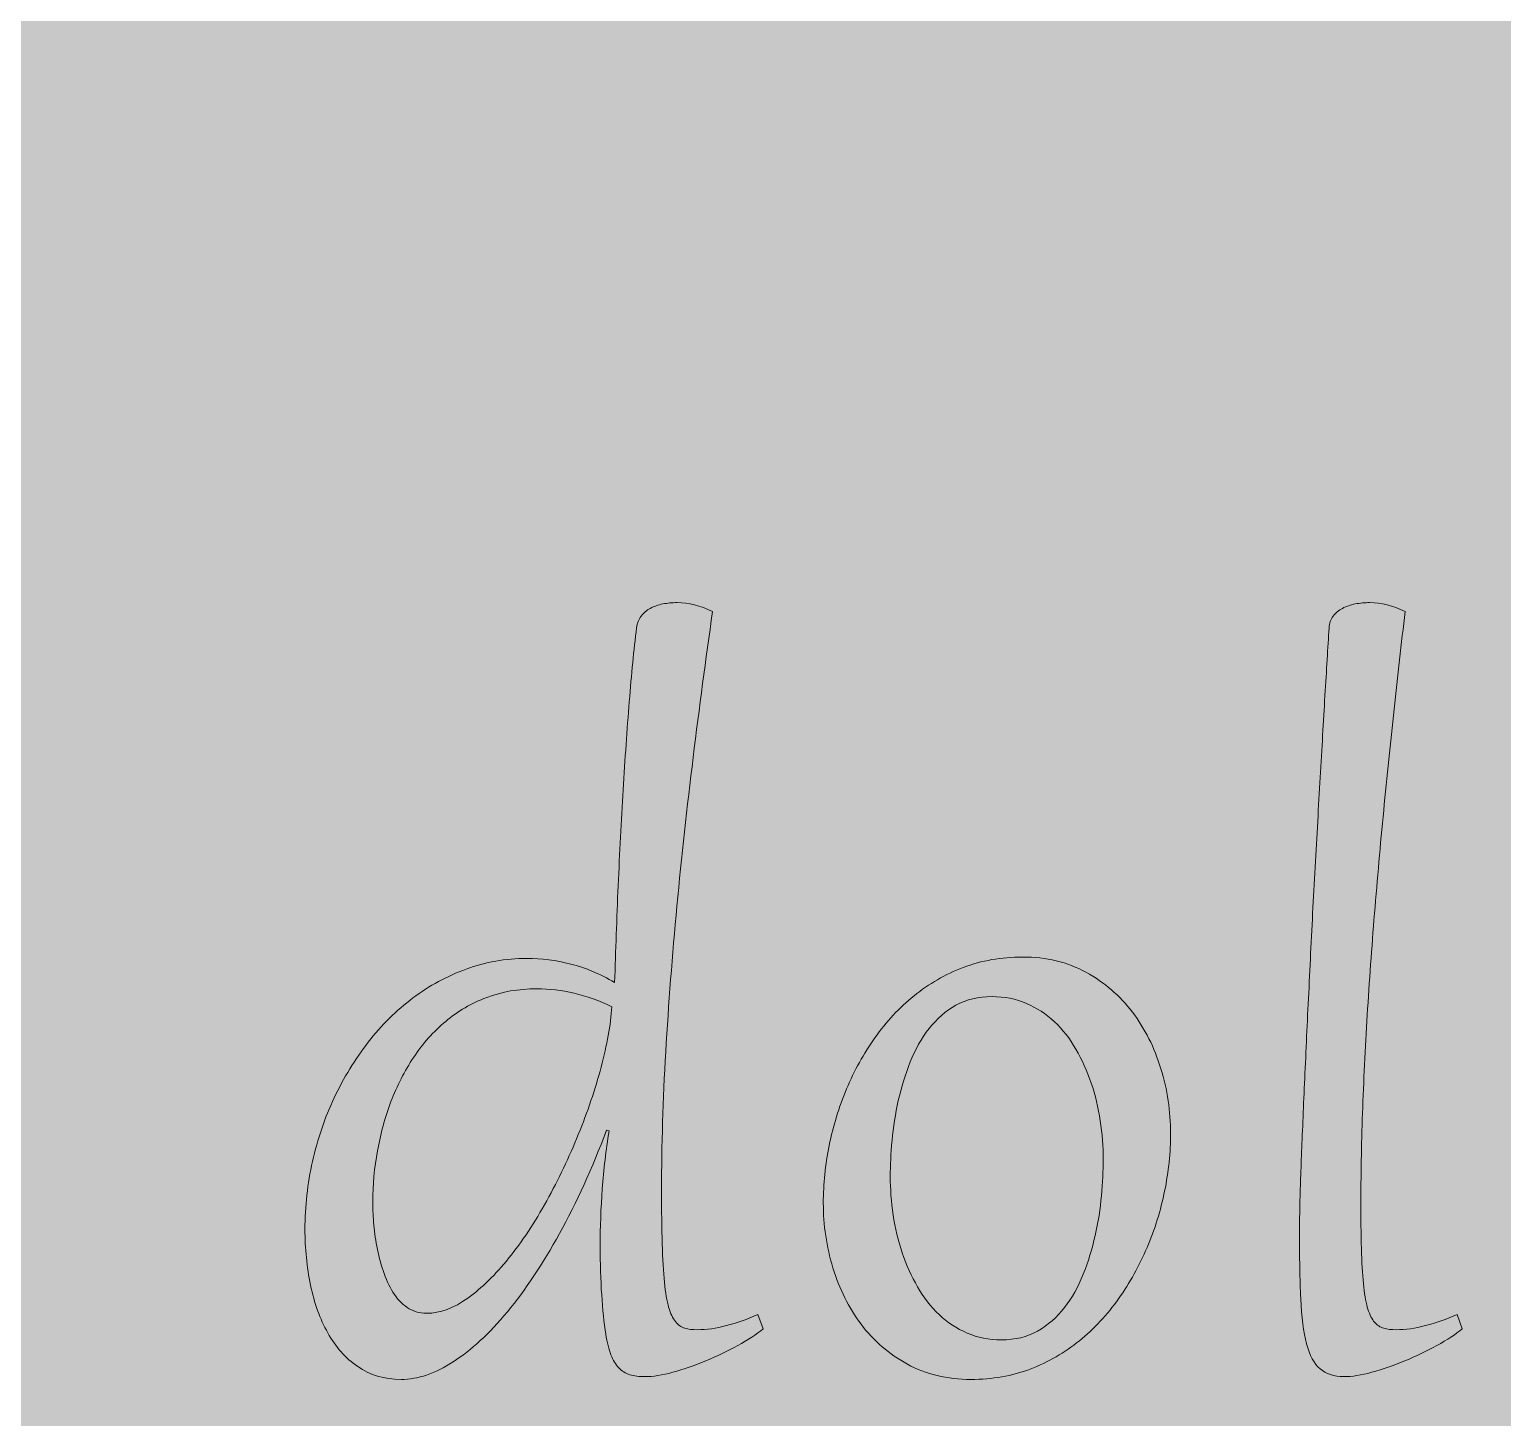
# Model space of a CAD drawing. Extents: x -4214 to -1795, y -2227 to -856.
# Drawn here: x -3194.9 to -3089, y -1641.1 to -1541.4 of the extents above; entities that cross this region are included whole.
import ezdxf

# ---------------------------------------------------------------- set-up
doc = ezdxf.new("R2010")
doc.units = 0
doc.header["$MEASUREMENT"] = 0
doc.layers.add('Layer 1', color=7, linetype='Continuous')

# ---------------------------------------------------------------- blocks, each defined once
blk = doc.blocks.new('block 14')
at = {"layer": 'Layer 1', "true_color": 0x2a3f49}
h = blk.add_hatch(color=149, dxfattribs=at)
h.dxf.hatch_style = 2
edge = h.paths.add_edge_path()
edge.add_spline(control_points=[(-3145.79, -1583.23), (-3146.27, -1586.64), (-3146.74, -1590.13), (-3147.18, -1593.7), (-3147.62, -1597.27), (-3148.01, -1600.83), (-3148.35, -1604.38), (-3148.68, -1607.92), (-3148.95, -1611.41), (-3149.15, -1614.85), (-3149.35, -1618.28), (-3149.45, -1621.58), (-3149.45, -1624.73), (-3149.45, -1626.25), (-3149.44, -1627.55), (-3149.4, -1628.64), (-3149.37, -1629.73), (-3149.32, -1630.65), (-3149.24, -1631.4), (-3149.17, -1632.15), (-3149.07, -1632.75), (-3148.94, -1633.19), (-3148.81, -1633.64), (-3148.65, -1633.98), (-3148.46, -1634.22), (-3148.26, -1634.46), (-3148.04, -1634.62), (-3147.78, -1634.7), (-3147.53, -1634.77), (-3147.23, -1634.8), (-3146.88, -1634.8), (-3146.23, -1634.8), (-3145.54, -1634.71), (-3144.79, -1634.51), (-3144.05, -1634.32), (-3143.29, -1634.05), (-3142.53, -1633.7), (-3142.53, -1633.7), (-3142.14, -1634.74), (-3142.14, -1634.74), (-3142.63, -1635.13), (-3143.23, -1635.53), (-3143.97, -1635.93), (-3144.7, -1636.33), (-3145.47, -1636.7), (-3146.27, -1637.04), (-3147.08, -1637.37), (-3147.87, -1637.65), (-3148.64, -1637.86), (-3149.41, -1638.07), (-3150.08, -1638.17), (-3150.64, -1638.17), (-3151.06, -1638.17), (-3151.42, -1638.12), (-3151.73, -1638.03), (-3152.04, -1637.93), (-3152.3, -1637.77), (-3152.53, -1637.53), (-3152.75, -1637.3), (-3152.94, -1636.99), (-3153.09, -1636.6), (-3153.24, -1636.21), (-3153.37, -1635.71), (-3153.46, -1635.11), (-3153.58, -1634.3), (-3153.68, -1633.36), (-3153.75, -1632.29), (-3153.83, -1631.22), (-3153.86, -1630.05), (-3153.86, -1628.78), (-3153.86, -1627.44), (-3153.81, -1626.07), (-3153.71, -1624.69), (-3153.61, -1623.29), (-3153.45, -1621.91), (-3153.22, -1620.52), (-3153.22, -1620.52), (-3153.4, -1620.48), (-3153.4, -1620.48), (-3154.44, -1623.21), (-3155.56, -1625.68), (-3156.78, -1627.88), (-3157.99, -1630.08), (-3159.24, -1631.96), (-3160.53, -1633.51), (-3161.82, -1635.08), (-3163.12, -1636.27), (-3164.42, -1637.11), (-3165.72, -1637.95), (-3166.97, -1638.37), (-3168.16, -1638.37), (-3169.37, -1638.37), (-3170.41, -1638.07), (-3171.28, -1637.45), (-3172.16, -1636.84), (-3172.87, -1636.04), (-3173.43, -1635.03), (-3173.99, -1634.04), (-3174.4, -1632.89), (-3174.67, -1631.59), (-3174.94, -1630.3), (-3175.07, -1628.96), (-3175.07, -1627.6), (-3175.07, -1625.94), (-3174.89, -1624.31), (-3174.53, -1622.71), (-3174.16, -1621.11), (-3173.65, -1619.59), (-3172.97, -1618.15), (-3172.29, -1616.72), (-3171.47, -1615.38), (-3170.52, -1614.15), (-3169.57, -1612.92), (-3168.5, -1611.87), (-3167.32, -1610.98), (-3166.14, -1610.1), (-3164.86, -1609.4), (-3163.48, -1608.9), (-3162.11, -1608.39), (-3160.66, -1608.14), (-3159.14, -1608.14), (-3158.08, -1608.14), (-3157.02, -1608.27), (-3155.97, -1608.54), (-3154.91, -1608.81), (-3153.86, -1609.26), (-3152.82, -1609.87), (-3152.75, -1607.59), (-3152.67, -1605.27), (-3152.57, -1602.91), (-3152.46, -1600.56), (-3152.35, -1598.26), (-3152.21, -1596.04), (-3152.08, -1593.81), (-3151.93, -1591.7), (-3151.77, -1589.71), (-3151.61, -1587.73), (-3151.44, -1585.96), (-3151.25, -1584.4), (-3151.21, -1584.08), (-3151.1, -1583.8), (-3150.92, -1583.56), (-3150.75, -1583.32), (-3150.53, -1583.14), (-3150.26, -1583), (-3149.99, -1582.86), (-3149.69, -1582.75), (-3149.35, -1582.68), (-3149.02, -1582.62), (-3148.68, -1582.59), (-3148.33, -1582.59), (-3147.52, -1582.59), (-3146.67, -1582.8), (-3145.79, -1583.23)], knot_values=[0, 0, 0, 0, 1, 1, 1, 2, 2, 2, 3, 3, 3, 4, 4, 4, 5, 5, 5, 6, 6, 6, 7, 7, 7, 8, 8, 8, 9, 9, 9, 10, 10, 10, 11, 11, 11, 12, 12, 12, 13, 13, 13, 14, 14, 14, 15, 15, 15, 16, 16, 16, 17, 17, 17, 18, 18, 18, 19, 19, 19, 20, 20, 20, 21, 21, 21, 22, 22, 22, 23, 23, 23, 24, 24, 24, 25, 25, 25, 26, 26, 26, 27, 27, 27, 28, 28, 28, 29, 29, 29, 30, 30, 30, 31, 31, 31, 32, 32, 32, 33, 33, 33, 34, 34, 34, 35, 35, 35, 36, 36, 36, 37, 37, 37, 38, 38, 38, 39, 39, 39, 40, 40, 40, 41, 41, 41, 42, 42, 42, 43, 43, 43, 44, 44, 44, 45, 45, 45, 46, 46, 46, 47, 47, 47, 48, 48, 48, 49, 49, 49, 50, 50, 50, 51, 51, 51, 51], degree=3, periodic=1)
edge = h.paths.add_edge_path()
edge.add_spline(control_points=[(-3153.02, -1611.61), (-3154.83, -1610.75), (-3156.63, -1610.32), (-3158.42, -1610.32), (-3159.72, -1610.32), (-3160.92, -1610.53), (-3162.01, -1610.94), (-3163.11, -1611.36), (-3164.09, -1611.93), (-3164.96, -1612.66), (-3165.83, -1613.39), (-3166.6, -1614.25), (-3167.26, -1615.24), (-3167.92, -1616.22), (-3168.46, -1617.29), (-3168.89, -1618.42), (-3169.32, -1619.56), (-3169.64, -1620.73), (-3169.86, -1621.96), (-3170.09, -1623.18), (-3170.2, -1624.4), (-3170.2, -1625.6), (-3170.2, -1626.03), (-3170.18, -1626.53), (-3170.14, -1627.08), (-3170.1, -1627.64), (-3170.02, -1628.21), (-3169.91, -1628.81), (-3169.79, -1629.41), (-3169.64, -1630), (-3169.45, -1630.56), (-3169.27, -1631.14), (-3169.03, -1631.65), (-3168.75, -1632.11), (-3168.47, -1632.56), (-3168.13, -1632.93), (-3167.73, -1633.2), (-3167.33, -1633.48), (-3166.87, -1633.62), (-3166.33, -1633.62), (-3165.36, -1633.62), (-3164.38, -1633.25), (-3163.37, -1632.53), (-3162.36, -1631.8), (-3161.38, -1630.85), (-3160.42, -1629.65), (-3159.46, -1628.46), (-3158.55, -1627.08), (-3157.7, -1625.54), (-3156.85, -1624), (-3156.09, -1622.41), (-3155.43, -1620.78), (-3154.76, -1619.15), (-3154.22, -1617.53), (-3153.79, -1615.94), (-3153.37, -1614.36), (-3153.11, -1612.91), (-3153.02, -1611.61)], knot_values=[0, 0, 0, 0, 1, 1, 1, 2, 2, 2, 3, 3, 3, 4, 4, 4, 5, 5, 5, 6, 6, 6, 7, 7, 7, 8, 8, 8, 9, 9, 9, 10, 10, 10, 11, 11, 11, 12, 12, 12, 13, 13, 13, 14, 14, 14, 15, 15, 15, 16, 16, 16, 17, 17, 17, 18, 18, 18, 19, 19, 19, 19], degree=3, periodic=1)
h = blk.add_hatch(color=149, dxfattribs=at)
h.dxf.hatch_style = 2
edge = h.paths.add_edge_path()
edge.add_spline(control_points=[(-3096.03, -1583.23), (-3096.3, -1585.51), (-3096.56, -1587.85), (-3096.82, -1590.25), (-3097.09, -1592.64), (-3097.33, -1595.07), (-3097.57, -1597.52), (-3097.81, -1599.97), (-3098.02, -1602.43), (-3098.23, -1604.9), (-3098.43, -1607.37), (-3098.6, -1609.8), (-3098.75, -1612.2), (-3098.9, -1614.6), (-3099.01, -1616.95), (-3099.09, -1619.26), (-3099.17, -1621.57), (-3099.21, -1623.78), (-3099.21, -1625.91), (-3099.21, -1627.23), (-3099.2, -1628.37), (-3099.16, -1629.33), (-3099.13, -1630.28), (-3099.08, -1631.09), (-3099, -1631.74), (-3098.93, -1632.4), (-3098.83, -1632.93), (-3098.7, -1633.33), (-3098.57, -1633.74), (-3098.41, -1634.05), (-3098.23, -1634.26), (-3098.04, -1634.48), (-3097.82, -1634.62), (-3097.56, -1634.7), (-3097.31, -1634.77), (-3097, -1634.8), (-3096.65, -1634.8), (-3096.01, -1634.8), (-3095.31, -1634.71), (-3094.57, -1634.51), (-3093.82, -1634.32), (-3093.07, -1634.05), (-3092.3, -1633.7), (-3092.3, -1633.7), (-3091.92, -1634.74), (-3091.92, -1634.74), (-3092.4, -1635.13), (-3093.01, -1635.53), (-3093.74, -1635.93), (-3094.47, -1636.33), (-3095.25, -1636.7), (-3096.05, -1637.04), (-3096.86, -1637.37), (-3097.64, -1637.65), (-3098.42, -1637.86), (-3099.19, -1638.07), (-3099.86, -1638.17), (-3100.42, -1638.17), (-3101.15, -1638.17), (-3101.72, -1637.98), (-3102.14, -1637.61), (-3102.56, -1637.25), (-3102.89, -1636.64), (-3103.11, -1635.81), (-3103.33, -1634.98), (-3103.47, -1633.9), (-3103.53, -1632.56), (-3103.59, -1631.23), (-3103.62, -1629.6), (-3103.62, -1627.68), (-3103.62, -1626.98), (-3103.6, -1625.98), (-3103.56, -1624.69), (-3103.52, -1623.39), (-3103.47, -1621.88), (-3103.39, -1620.17), (-3103.32, -1618.45), (-3103.23, -1616.57), (-3103.14, -1614.52), (-3103.05, -1612.49), (-3102.94, -1610.37), (-3102.84, -1608.19), (-3102.73, -1606.01), (-3102.62, -1603.81), (-3102.5, -1601.59), (-3102.37, -1599.36), (-3102.25, -1597.21), (-3102.13, -1595.14), (-3102.01, -1593.07), (-3101.9, -1591.11), (-3101.79, -1589.27), (-3101.68, -1587.43), (-3101.58, -1585.81), (-3101.49, -1584.4), (-3101.47, -1584.08), (-3101.38, -1583.8), (-3101.2, -1583.56), (-3101.03, -1583.32), (-3100.81, -1583.14), (-3100.53, -1583), (-3100.26, -1582.86), (-3099.95, -1582.75), (-3099.61, -1582.68), (-3099.26, -1582.62), (-3098.92, -1582.59), (-3098.57, -1582.59), (-3097.76, -1582.59), (-3096.92, -1582.8), (-3096.03, -1583.23)], knot_values=[0, 0, 0, 0, 1, 1, 1, 2, 2, 2, 3, 3, 3, 4, 4, 4, 5, 5, 5, 6, 6, 6, 7, 7, 7, 8, 8, 8, 9, 9, 9, 10, 10, 10, 11, 11, 11, 12, 12, 12, 13, 13, 13, 14, 14, 14, 15, 15, 15, 16, 16, 16, 17, 17, 17, 18, 18, 18, 19, 19, 19, 20, 20, 20, 21, 21, 21, 22, 22, 22, 23, 23, 23, 24, 24, 24, 25, 25, 25, 26, 26, 26, 27, 27, 27, 28, 28, 28, 29, 29, 29, 30, 30, 30, 31, 31, 31, 32, 32, 32, 33, 33, 33, 34, 34, 34, 35, 35, 35, 36, 36, 36, 36], degree=3, periodic=1)
h = blk.add_hatch(color=149, dxfattribs=at)
h.dxf.hatch_style = 2
edge = h.paths.add_edge_path()
edge.add_spline(control_points=[(-3137.83, -1625.7), (-3137.83, -1624.34), (-3137.69, -1622.97), (-3137.41, -1621.57), (-3137.13, -1620.18), (-3136.71, -1618.83), (-3136.16, -1617.51), (-3135.61, -1616.21), (-3134.93, -1614.98), (-3134.12, -1613.83), (-3133.31, -1612.68), (-3132.37, -1611.68), (-3131.31, -1610.82), (-3130.25, -1609.96), (-3129.07, -1609.28), (-3127.77, -1608.79), (-3126.46, -1608.29), (-3125.05, -1608.04), (-3123.52, -1608.04), (-3121.8, -1608.04), (-3120.28, -1608.4), (-3118.96, -1609.13), (-3117.63, -1609.86), (-3116.52, -1610.81), (-3115.62, -1612), (-3114.72, -1613.19), (-3114.04, -1614.54), (-3113.58, -1616.06), (-3113.11, -1617.57), (-3112.88, -1619.12), (-3112.88, -1620.71), (-3112.88, -1622.07), (-3113.02, -1623.44), (-3113.31, -1624.84), (-3113.59, -1626.23), (-3114.01, -1627.59), (-3114.57, -1628.9), (-3115.12, -1630.2), (-3115.81, -1631.43), (-3116.62, -1632.58), (-3117.43, -1633.73), (-3118.37, -1634.73), (-3119.43, -1635.59), (-3120.49, -1636.45), (-3121.67, -1637.13), (-3122.97, -1637.63), (-3124.27, -1638.12), (-3125.69, -1638.37), (-3127.22, -1638.37), (-3128.94, -1638.37), (-3130.46, -1638.01), (-3131.78, -1637.28), (-3133.11, -1636.56), (-3134.21, -1635.6), (-3135.11, -1634.41), (-3136, -1633.22), (-3136.68, -1631.87), (-3137.14, -1630.35), (-3137.6, -1628.84), (-3137.83, -1627.29), (-3137.83, -1625.7)], knot_values=[0, 0, 0, 0, 1, 1, 1, 2, 2, 2, 3, 3, 3, 4, 4, 4, 5, 5, 5, 6, 6, 6, 7, 7, 7, 8, 8, 8, 9, 9, 9, 10, 10, 10, 11, 11, 11, 12, 12, 12, 13, 13, 13, 14, 14, 14, 15, 15, 15, 16, 16, 16, 17, 17, 17, 18, 18, 18, 19, 19, 19, 20, 20, 20, 20], degree=3, periodic=1)
edge = h.paths.add_edge_path()
edge.add_spline(control_points=[(-3133.02, -1623.79), (-3133.02, -1624.7), (-3132.95, -1625.63), (-3132.81, -1626.57), (-3132.67, -1627.51), (-3132.45, -1628.41), (-3132.16, -1629.28), (-3131.86, -1630.16), (-3131.49, -1630.97), (-3131.06, -1631.73), (-3130.62, -1632.49), (-3130.11, -1633.16), (-3129.51, -1633.72), (-3128.91, -1634.28), (-3128.24, -1634.72), (-3127.49, -1635.04), (-3126.75, -1635.37), (-3125.93, -1635.53), (-3125.03, -1635.53), (-3124.05, -1635.53), (-3123.18, -1635.32), (-3122.44, -1634.9), (-3121.69, -1634.47), (-3121.05, -1633.91), (-3120.51, -1633.21), (-3119.96, -1632.52), (-3119.51, -1631.72), (-3119.16, -1630.82), (-3118.8, -1629.92), (-3118.52, -1628.99), (-3118.3, -1628.03), (-3118.08, -1627.07), (-3117.93, -1626.12), (-3117.85, -1625.18), (-3117.76, -1624.24), (-3117.72, -1623.37), (-3117.72, -1622.58), (-3117.72, -1621.66), (-3117.79, -1620.72), (-3117.93, -1619.79), (-3118.07, -1618.86), (-3118.29, -1617.96), (-3118.58, -1617.09), (-3118.88, -1616.22), (-3119.24, -1615.42), (-3119.68, -1614.66), (-3120.11, -1613.9), (-3120.63, -1613.24), (-3121.23, -1612.68), (-3121.83, -1612.12), (-3122.5, -1611.68), (-3123.24, -1611.37), (-3123.99, -1611.04), (-3124.81, -1610.88), (-3125.71, -1610.88), (-3126.69, -1610.88), (-3127.55, -1611.09), (-3128.3, -1611.5), (-3129.04, -1611.92), (-3129.69, -1612.48), (-3130.23, -1613.18), (-3130.78, -1613.87), (-3131.23, -1614.67), (-3131.58, -1615.57), (-3131.94, -1616.47), (-3132.22, -1617.4), (-3132.44, -1618.35), (-3132.65, -1619.31), (-3132.8, -1620.25), (-3132.89, -1621.2), (-3132.98, -1622.15), (-3133.02, -1623.01), (-3133.02, -1623.79)], knot_values=[0, 0, 0, 0, 1, 1, 1, 2, 2, 2, 3, 3, 3, 4, 4, 4, 5, 5, 5, 6, 6, 6, 7, 7, 7, 8, 8, 8, 9, 9, 9, 10, 10, 10, 11, 11, 11, 12, 12, 12, 13, 13, 13, 14, 14, 14, 15, 15, 15, 16, 16, 16, 17, 17, 17, 18, 18, 18, 19, 19, 19, 20, 20, 20, 21, 21, 21, 22, 22, 22, 23, 23, 23, 24, 24, 24, 24], degree=3, periodic=1)
at = {"layer": 'Layer 1', "lineweight": 0}
for points, knots in [([(-3145.79, -1583.23), (-3146.27, -1586.64), (-3146.74, -1590.13), (-3147.18, -1593.7), (-3147.62, -1597.27), (-3148.01, -1600.83), (-3148.35, -1604.38), (-3148.68, -1607.92), (-3148.95, -1611.41), (-3149.15, -1614.85), (-3149.35, -1618.28), (-3149.45, -1621.58), (-3149.45, -1624.73), (-3149.45, -1626.25), (-3149.44, -1627.55), (-3149.4, -1628.64), (-3149.37, -1629.73), (-3149.32, -1630.65), (-3149.24, -1631.4), (-3149.17, -1632.15), (-3149.07, -1632.75), (-3148.94, -1633.19), (-3148.81, -1633.64), (-3148.65, -1633.98), (-3148.46, -1634.22), (-3148.26, -1634.46), (-3148.04, -1634.62), (-3147.78, -1634.7), (-3147.53, -1634.77), (-3147.23, -1634.8), (-3146.88, -1634.8), (-3146.23, -1634.8), (-3145.54, -1634.71), (-3144.79, -1634.51), (-3144.05, -1634.32), (-3143.29, -1634.05), (-3142.53, -1633.7), (-3142.53, -1633.7), (-3142.14, -1634.74), (-3142.14, -1634.74), (-3142.63, -1635.13), (-3143.23, -1635.53), (-3143.97, -1635.93), (-3144.7, -1636.33), (-3145.47, -1636.7), (-3146.27, -1637.04), (-3147.08, -1637.37), (-3147.87, -1637.65), (-3148.64, -1637.86), (-3149.41, -1638.07), (-3150.08, -1638.17), (-3150.64, -1638.17), (-3151.06, -1638.17), (-3151.42, -1638.12), (-3151.73, -1638.03), (-3152.04, -1637.93), (-3152.3, -1637.77), (-3152.53, -1637.53), (-3152.75, -1637.3), (-3152.94, -1636.99), (-3153.09, -1636.6), (-3153.24, -1636.21), (-3153.37, -1635.71), (-3153.46, -1635.11), (-3153.58, -1634.3), (-3153.68, -1633.36), (-3153.75, -1632.29), (-3153.83, -1631.22), (-3153.86, -1630.05), (-3153.86, -1628.78), (-3153.86, -1627.44), (-3153.81, -1626.07), (-3153.71, -1624.69), (-3153.61, -1623.29), (-3153.45, -1621.91), (-3153.22, -1620.52), (-3153.22, -1620.52), (-3153.4, -1620.48), (-3153.4, -1620.48), (-3154.44, -1623.21), (-3155.56, -1625.68), (-3156.78, -1627.88), (-3157.99, -1630.08), (-3159.24, -1631.96), (-3160.53, -1633.51), (-3161.82, -1635.08), (-3163.12, -1636.27), (-3164.42, -1637.11), (-3165.72, -1637.95), (-3166.97, -1638.37), (-3168.16, -1638.37), (-3169.37, -1638.37), (-3170.41, -1638.07), (-3171.28, -1637.45), (-3172.16, -1636.84), (-3172.87, -1636.04), (-3173.43, -1635.03), (-3173.99, -1634.04), (-3174.4, -1632.89), (-3174.67, -1631.59), (-3174.94, -1630.3), (-3175.07, -1628.96), (-3175.07, -1627.6), (-3175.07, -1625.94), (-3174.89, -1624.31), (-3174.53, -1622.71), (-3174.16, -1621.11), (-3173.65, -1619.59), (-3172.97, -1618.15), (-3172.29, -1616.72), (-3171.47, -1615.38), (-3170.52, -1614.15), (-3169.57, -1612.92), (-3168.5, -1611.87), (-3167.32, -1610.98), (-3166.14, -1610.1), (-3164.86, -1609.4), (-3163.48, -1608.9), (-3162.11, -1608.39), (-3160.66, -1608.14), (-3159.14, -1608.14), (-3158.08, -1608.14), (-3157.02, -1608.27), (-3155.97, -1608.54), (-3154.91, -1608.81), (-3153.86, -1609.26), (-3152.82, -1609.87), (-3152.75, -1607.59), (-3152.67, -1605.27), (-3152.57, -1602.91), (-3152.46, -1600.56), (-3152.35, -1598.26), (-3152.21, -1596.04), (-3152.08, -1593.81), (-3151.93, -1591.7), (-3151.77, -1589.71), (-3151.61, -1587.73), (-3151.44, -1585.96), (-3151.25, -1584.4), (-3151.21, -1584.08), (-3151.1, -1583.8), (-3150.92, -1583.56), (-3150.75, -1583.32), (-3150.53, -1583.14), (-3150.26, -1583), (-3149.99, -1582.86), (-3149.69, -1582.75), (-3149.35, -1582.68), (-3149.02, -1582.62), (-3148.68, -1582.59), (-3148.33, -1582.59), (-3147.52, -1582.59), (-3146.67, -1582.8), (-3145.79, -1583.23)], [0, 0, 0, 0, 1, 1, 1, 2, 2, 2, 3, 3, 3, 4, 4, 4, 5, 5, 5, 6, 6, 6, 7, 7, 7, 8, 8, 8, 9, 9, 9, 10, 10, 10, 11, 11, 11, 12, 12, 12, 13, 13, 13, 14, 14, 14, 15, 15, 15, 16, 16, 16, 17, 17, 17, 18, 18, 18, 19, 19, 19, 20, 20, 20, 21, 21, 21, 22, 22, 22, 23, 23, 23, 24, 24, 24, 25, 25, 25, 26, 26, 26, 27, 27, 27, 28, 28, 28, 29, 29, 29, 30, 30, 30, 31, 31, 31, 32, 32, 32, 33, 33, 33, 34, 34, 34, 35, 35, 35, 36, 36, 36, 37, 37, 37, 38, 38, 38, 39, 39, 39, 40, 40, 40, 41, 41, 41, 42, 42, 42, 43, 43, 43, 44, 44, 44, 45, 45, 45, 46, 46, 46, 47, 47, 47, 48, 48, 48, 49, 49, 49, 50, 50, 50, 51, 51, 51, 51]), ([(-3096.03, -1583.23), (-3096.3, -1585.51), (-3096.56, -1587.85), (-3096.82, -1590.25), (-3097.09, -1592.64), (-3097.33, -1595.07), (-3097.57, -1597.52), (-3097.81, -1599.97), (-3098.02, -1602.43), (-3098.23, -1604.9), (-3098.43, -1607.37), (-3098.6, -1609.8), (-3098.75, -1612.2), (-3098.9, -1614.6), (-3099.01, -1616.95), (-3099.09, -1619.26), (-3099.17, -1621.57), (-3099.21, -1623.78), (-3099.21, -1625.91), (-3099.21, -1627.23), (-3099.2, -1628.37), (-3099.16, -1629.33), (-3099.13, -1630.28), (-3099.08, -1631.09), (-3099, -1631.74), (-3098.93, -1632.4), (-3098.83, -1632.93), (-3098.7, -1633.33), (-3098.57, -1633.74), (-3098.41, -1634.05), (-3098.23, -1634.26), (-3098.04, -1634.48), (-3097.82, -1634.62), (-3097.56, -1634.7), (-3097.31, -1634.77), (-3097, -1634.8), (-3096.65, -1634.8), (-3096.01, -1634.8), (-3095.31, -1634.71), (-3094.57, -1634.51), (-3093.82, -1634.32), (-3093.07, -1634.05), (-3092.3, -1633.7), (-3092.3, -1633.7), (-3091.92, -1634.74), (-3091.92, -1634.74), (-3092.4, -1635.13), (-3093.01, -1635.53), (-3093.74, -1635.93), (-3094.47, -1636.33), (-3095.25, -1636.7), (-3096.05, -1637.04), (-3096.86, -1637.37), (-3097.64, -1637.65), (-3098.42, -1637.86), (-3099.19, -1638.07), (-3099.86, -1638.17), (-3100.42, -1638.17), (-3101.15, -1638.17), (-3101.72, -1637.98), (-3102.14, -1637.61), (-3102.56, -1637.25), (-3102.89, -1636.64), (-3103.11, -1635.81), (-3103.33, -1634.98), (-3103.47, -1633.9), (-3103.53, -1632.56), (-3103.59, -1631.23), (-3103.62, -1629.6), (-3103.62, -1627.68), (-3103.62, -1626.98), (-3103.6, -1625.98), (-3103.56, -1624.69), (-3103.52, -1623.39), (-3103.47, -1621.88), (-3103.39, -1620.17), (-3103.32, -1618.45), (-3103.23, -1616.57), (-3103.14, -1614.52), (-3103.05, -1612.49), (-3102.94, -1610.37), (-3102.84, -1608.19), (-3102.73, -1606.01), (-3102.62, -1603.81), (-3102.5, -1601.59), (-3102.37, -1599.36), (-3102.25, -1597.21), (-3102.13, -1595.14), (-3102.01, -1593.07), (-3101.9, -1591.11), (-3101.79, -1589.27), (-3101.68, -1587.43), (-3101.58, -1585.81), (-3101.49, -1584.4), (-3101.47, -1584.08), (-3101.38, -1583.8), (-3101.2, -1583.56), (-3101.03, -1583.32), (-3100.81, -1583.14), (-3100.53, -1583), (-3100.26, -1582.86), (-3099.95, -1582.75), (-3099.61, -1582.68), (-3099.26, -1582.62), (-3098.92, -1582.59), (-3098.57, -1582.59), (-3097.76, -1582.59), (-3096.92, -1582.8), (-3096.03, -1583.23)], [0, 0, 0, 0, 1, 1, 1, 2, 2, 2, 3, 3, 3, 4, 4, 4, 5, 5, 5, 6, 6, 6, 7, 7, 7, 8, 8, 8, 9, 9, 9, 10, 10, 10, 11, 11, 11, 12, 12, 12, 13, 13, 13, 14, 14, 14, 15, 15, 15, 16, 16, 16, 17, 17, 17, 18, 18, 18, 19, 19, 19, 20, 20, 20, 21, 21, 21, 22, 22, 22, 23, 23, 23, 24, 24, 24, 25, 25, 25, 26, 26, 26, 27, 27, 27, 28, 28, 28, 29, 29, 29, 30, 30, 30, 31, 31, 31, 32, 32, 32, 33, 33, 33, 34, 34, 34, 35, 35, 35, 36, 36, 36, 36]), ([(-3137.83, -1625.7), (-3137.83, -1624.34), (-3137.69, -1622.97), (-3137.41, -1621.57), (-3137.13, -1620.18), (-3136.71, -1618.83), (-3136.16, -1617.51), (-3135.61, -1616.21), (-3134.93, -1614.98), (-3134.12, -1613.83), (-3133.31, -1612.68), (-3132.37, -1611.68), (-3131.31, -1610.82), (-3130.25, -1609.96), (-3129.07, -1609.28), (-3127.77, -1608.79), (-3126.46, -1608.29), (-3125.05, -1608.04), (-3123.52, -1608.04), (-3121.8, -1608.04), (-3120.28, -1608.4), (-3118.96, -1609.13), (-3117.63, -1609.86), (-3116.52, -1610.81), (-3115.62, -1612), (-3114.72, -1613.19), (-3114.04, -1614.54), (-3113.58, -1616.06), (-3113.11, -1617.57), (-3112.88, -1619.12), (-3112.88, -1620.71), (-3112.88, -1622.07), (-3113.02, -1623.44), (-3113.31, -1624.84), (-3113.59, -1626.23), (-3114.01, -1627.59), (-3114.57, -1628.9), (-3115.12, -1630.2), (-3115.81, -1631.43), (-3116.62, -1632.58), (-3117.43, -1633.73), (-3118.37, -1634.73), (-3119.43, -1635.59), (-3120.49, -1636.45), (-3121.67, -1637.13), (-3122.97, -1637.63), (-3124.27, -1638.12), (-3125.69, -1638.37), (-3127.22, -1638.37), (-3128.94, -1638.37), (-3130.46, -1638.01), (-3131.78, -1637.28), (-3133.11, -1636.56), (-3134.21, -1635.6), (-3135.11, -1634.41), (-3136, -1633.22), (-3136.68, -1631.87), (-3137.14, -1630.35), (-3137.6, -1628.84), (-3137.83, -1627.29), (-3137.83, -1625.7)], [0, 0, 0, 0, 1, 1, 1, 2, 2, 2, 3, 3, 3, 4, 4, 4, 5, 5, 5, 6, 6, 6, 7, 7, 7, 8, 8, 8, 9, 9, 9, 10, 10, 10, 11, 11, 11, 12, 12, 12, 13, 13, 13, 14, 14, 14, 15, 15, 15, 16, 16, 16, 17, 17, 17, 18, 18, 18, 19, 19, 19, 20, 20, 20, 20]), ([(-3153.02, -1611.61), (-3154.83, -1610.75), (-3156.63, -1610.32), (-3158.42, -1610.32), (-3159.72, -1610.32), (-3160.92, -1610.53), (-3162.01, -1610.94), (-3163.11, -1611.36), (-3164.09, -1611.93), (-3164.96, -1612.66), (-3165.83, -1613.39), (-3166.6, -1614.25), (-3167.26, -1615.24), (-3167.92, -1616.22), (-3168.46, -1617.29), (-3168.89, -1618.42), (-3169.32, -1619.56), (-3169.64, -1620.73), (-3169.86, -1621.96), (-3170.09, -1623.18), (-3170.2, -1624.4), (-3170.2, -1625.6), (-3170.2, -1626.03), (-3170.18, -1626.53), (-3170.14, -1627.08), (-3170.1, -1627.64), (-3170.02, -1628.21), (-3169.91, -1628.81), (-3169.79, -1629.41), (-3169.64, -1630), (-3169.45, -1630.56), (-3169.27, -1631.14), (-3169.03, -1631.65), (-3168.75, -1632.11), (-3168.47, -1632.56), (-3168.13, -1632.93), (-3167.73, -1633.2), (-3167.33, -1633.48), (-3166.87, -1633.62), (-3166.33, -1633.62), (-3165.36, -1633.62), (-3164.38, -1633.25), (-3163.37, -1632.53), (-3162.36, -1631.8), (-3161.38, -1630.85), (-3160.42, -1629.65), (-3159.46, -1628.46), (-3158.55, -1627.08), (-3157.7, -1625.54), (-3156.85, -1624), (-3156.09, -1622.41), (-3155.43, -1620.78), (-3154.76, -1619.15), (-3154.22, -1617.53), (-3153.79, -1615.94), (-3153.37, -1614.36), (-3153.11, -1612.91), (-3153.02, -1611.61)], [0, 0, 0, 0, 1, 1, 1, 2, 2, 2, 3, 3, 3, 4, 4, 4, 5, 5, 5, 6, 6, 6, 7, 7, 7, 8, 8, 8, 9, 9, 9, 10, 10, 10, 11, 11, 11, 12, 12, 12, 13, 13, 13, 14, 14, 14, 15, 15, 15, 16, 16, 16, 17, 17, 17, 18, 18, 18, 19, 19, 19, 19]), ([(-3133.02, -1623.79), (-3133.02, -1624.7), (-3132.95, -1625.63), (-3132.81, -1626.57), (-3132.67, -1627.51), (-3132.45, -1628.41), (-3132.16, -1629.28), (-3131.86, -1630.16), (-3131.49, -1630.97), (-3131.06, -1631.73), (-3130.62, -1632.49), (-3130.11, -1633.16), (-3129.51, -1633.72), (-3128.91, -1634.28), (-3128.24, -1634.72), (-3127.49, -1635.04), (-3126.75, -1635.37), (-3125.93, -1635.53), (-3125.03, -1635.53), (-3124.05, -1635.53), (-3123.18, -1635.32), (-3122.44, -1634.9), (-3121.69, -1634.47), (-3121.05, -1633.91), (-3120.51, -1633.21), (-3119.96, -1632.52), (-3119.51, -1631.72), (-3119.16, -1630.82), (-3118.8, -1629.92), (-3118.52, -1628.99), (-3118.3, -1628.03), (-3118.08, -1627.07), (-3117.93, -1626.12), (-3117.85, -1625.18), (-3117.76, -1624.24), (-3117.72, -1623.37), (-3117.72, -1622.58), (-3117.72, -1621.66), (-3117.79, -1620.72), (-3117.93, -1619.79), (-3118.07, -1618.86), (-3118.29, -1617.96), (-3118.58, -1617.09), (-3118.88, -1616.22), (-3119.24, -1615.42), (-3119.68, -1614.66), (-3120.11, -1613.9), (-3120.63, -1613.24), (-3121.23, -1612.68), (-3121.83, -1612.12), (-3122.5, -1611.68), (-3123.24, -1611.37), (-3123.99, -1611.04), (-3124.81, -1610.88), (-3125.71, -1610.88), (-3126.69, -1610.88), (-3127.55, -1611.09), (-3128.3, -1611.5), (-3129.04, -1611.92), (-3129.69, -1612.48), (-3130.23, -1613.18), (-3130.78, -1613.87), (-3131.23, -1614.67), (-3131.58, -1615.57), (-3131.94, -1616.47), (-3132.22, -1617.4), (-3132.44, -1618.35), (-3132.65, -1619.31), (-3132.8, -1620.25), (-3132.89, -1621.2), (-3132.98, -1622.15), (-3133.02, -1623.01), (-3133.02, -1623.79)], [0, 0, 0, 0, 1, 1, 1, 2, 2, 2, 3, 3, 3, 4, 4, 4, 5, 5, 5, 6, 6, 6, 7, 7, 7, 8, 8, 8, 9, 9, 9, 10, 10, 10, 11, 11, 11, 12, 12, 12, 13, 13, 13, 14, 14, 14, 15, 15, 15, 16, 16, 16, 17, 17, 17, 18, 18, 18, 19, 19, 19, 20, 20, 20, 21, 21, 21, 22, 22, 22, 23, 23, 23, 24, 24, 24, 24])]:
    blk.add_open_spline(points, degree=3, knots=knots, dxfattribs=at)
blk = doc.blocks.new('block 13')
at = {"layer": 'Layer 1'}
blk.add_blockref('block 14', (0, 0), dxfattribs=at)
blk = doc.blocks.new('block 3')
at = {"layer": 'Layer 1'}
blk.add_blockref('block 13', (0, 0), dxfattribs=at)
blk = doc.blocks.new('block 2')
at = {"layer": 'Layer 1', "true_color": 0xd1f7fe}
h = blk.add_hatch(color=7, dxfattribs=at)
h.dxf.hatch_style = 2
edge = h.paths.add_edge_path()
edge.add_spline(control_points=[(-1794.66, -1541.43), (-1798.65, -1538.41), (-1802.26, -1532.96), (-1802.26, -1532.96), (-1818.61, -1510.46), (-1812.96, -1476.79), (-1816.44, -1444.45), (-1820.97, -1402.43), (-1845.85, -1390.9), (-1845.85, -1390.9), (-1804.05, -1322.51), (-1892.29, -1300.54), (-1892.29, -1235.18), (-1892.29, -1185.07), (-1862.63, -1142.36), (-1862.63, -1091.81), (-1862.63, -1048.7), (-1902.17, -1036.97), (-1902.17, -1036.97), (-1867.4, -1000.37), (-1890.03, -934.19), (-1946.84, -934.19), (-2005.1, -934.19), (-2041.37, -964.4), (-2090.14, -964.4), (-2164.56, -964.4), (-2207.8, -887.5), (-2269.21, -938.66), (-2361.65, -869.93), (-2476.86, -966.12), (-2551.28, -966.12), (-2625.69, -966.12), (-2641.59, -875.56), (-2696.26, -901.1), (-2661.19, -910.16), (-2669.29, -950.94), (-2696.64, -950.94), (-2728.63, -950.94), (-2744.91, -917.99), (-2781.11, -917.99), (-2815.61, -917.99), (-2899.41, -972.27), (-2996.85, -864.27), (-2996.85, -864.27), (-2999.69, -861.05), (-3004.23, -855.72), (-3008.77, -861.05), (-3011.6, -864.27), (-3011.6, -864.27), (-3109.05, -972.27), (-3192.84, -917.99), (-3227.35, -917.99), (-3263.55, -917.99), (-3279.83, -950.94), (-3311.82, -950.94), (-3339.17, -950.94), (-3347.26, -910.16), (-3312.19, -901.1), (-3366.87, -875.56), (-3382.76, -966.12), (-3457.18, -966.12), (-3531.59, -966.12), (-3646.8, -869.93), (-3739.25, -938.66), (-3800.66, -887.5), (-3843.9, -964.4), (-3918.32, -964.4), (-3967.09, -964.4), (-4003.36, -934.19), (-4061.61, -934.19), (-4118.43, -934.19), (-4141.05, -1000.37), (-4106.29, -1036.97), (-4106.29, -1036.97), (-4145.83, -1048.7), (-4145.83, -1091.81), (-4145.83, -1142.36), (-4116.17, -1185.07), (-4116.17, -1235.18), (-4116.17, -1300.54), (-4204.41, -1322.51), (-4162.6, -1390.9), (-4162.6, -1390.9), (-4187.49, -1402.43), (-4192.02, -1444.45), (-4195.5, -1476.79), (-4189.85, -1510.46), (-4206.19, -1532.96), (-4206.19, -1532.96), (-4209.85, -1538.25), (-4213.8, -1541.43), (-4209.78, -1544.99), (-4206.19, -1549.9), (-4206.19, -1549.9), (-4189.85, -1572.4), (-4195.5, -1606.08), (-4192.02, -1638.41), (-4187.49, -1680.43), (-4162.6, -1691.96), (-4162.6, -1691.96), (-4204.41, -1760.35), (-4116.17, -1782.32), (-4116.17, -1847.68), (-4116.17, -1897.79), (-4145.83, -1940.5), (-4145.83, -1991.05), (-4145.83, -2034.16), (-4106.29, -2045.89), (-4106.29, -2045.89), (-4141.05, -2082.49), (-4118.43, -2148.67), (-4061.61, -2148.67), (-4003.36, -2148.67), (-3967.09, -2118.46), (-3918.32, -2118.46), (-3843.9, -2118.46), (-3800.66, -2195.36), (-3739.25, -2144.21), (-3646.8, -2212.93), (-3531.59, -2116.74), (-3457.18, -2116.74), (-3382.76, -2116.74), (-3366.87, -2207.3), (-3312.19, -2181.76), (-3347.26, -2172.7), (-3339.17, -2131.92), (-3311.82, -2131.92), (-3279.83, -2131.92), (-3263.55, -2164.87), (-3227.35, -2164.87), (-3192.84, -2164.87), (-3109.05, -2110.59), (-3011.6, -2218.59), (-3011.6, -2218.59), (-3008.77, -2221.81), (-3004.23, -2227.14), (-2999.69, -2221.81), (-2996.85, -2218.59), (-2996.85, -2218.59), (-2899.41, -2110.59), (-2815.61, -2164.87), (-2781.11, -2164.87), (-2744.91, -2164.87), (-2728.63, -2131.92), (-2696.64, -2131.92), (-2669.29, -2131.92), (-2661.19, -2172.7), (-2696.26, -2181.76), (-2641.59, -2207.3), (-2625.69, -2116.74), (-2551.28, -2116.74), (-2476.86, -2116.74), (-2361.65, -2212.93), (-2269.21, -2144.21), (-2207.8, -2195.36), (-2164.56, -2118.46), (-2090.14, -2118.46), (-2041.37, -2118.46), (-2005.1, -2148.67), (-1946.84, -2148.67), (-1890.03, -2148.67), (-1867.4, -2082.49), (-1902.17, -2045.89), (-1902.17, -2045.89), (-1862.63, -2034.16), (-1862.63, -1991.05), (-1862.63, -1940.5), (-1892.29, -1897.79), (-1892.29, -1847.68), (-1892.29, -1782.32), (-1804.05, -1760.35), (-1845.85, -1691.96), (-1845.85, -1691.96), (-1820.97, -1680.43), (-1816.44, -1638.41), (-1812.96, -1606.08), (-1818.61, -1572.4), (-1802.26, -1549.9), (-1802.26, -1549.9), (-1799.12, -1544.75), (-1794.66, -1541.43)], knot_values=[0, 0, 0, 0, 1, 1, 1, 2, 2, 2, 3, 3, 3, 4, 4, 4, 5, 5, 5, 6, 6, 6, 7, 7, 7, 8, 8, 8, 9, 9, 9, 10, 10, 10, 11, 11, 11, 12, 12, 12, 13, 13, 13, 14, 14, 14, 15, 15, 15, 16, 16, 16, 17, 17, 17, 18, 18, 18, 19, 19, 19, 20, 20, 20, 21, 21, 21, 22, 22, 22, 23, 23, 23, 24, 24, 24, 25, 25, 25, 26, 26, 26, 27, 27, 27, 28, 28, 28, 29, 29, 29, 30, 30, 30, 31, 31, 31, 32, 32, 32, 33, 33, 33, 34, 34, 34, 35, 35, 35, 36, 36, 36, 37, 37, 37, 38, 38, 38, 39, 39, 39, 40, 40, 40, 41, 41, 41, 42, 42, 42, 43, 43, 43, 44, 44, 44, 45, 45, 45, 46, 46, 46, 47, 47, 47, 48, 48, 48, 49, 49, 49, 50, 50, 50, 51, 51, 51, 52, 52, 52, 53, 53, 53, 54, 54, 54, 55, 55, 55, 56, 56, 56, 57, 57, 57, 58, 58, 58, 59, 59, 59, 60, 60, 60, 60], degree=3, periodic=1)
at = {"layer": 'Layer 1', "lineweight": 0}
blk.add_open_spline([(-1794.66, -1541.43), (-1798.65, -1538.41), (-1802.26, -1532.96), (-1802.26, -1532.96), (-1818.61, -1510.46), (-1812.96, -1476.79), (-1816.44, -1444.45), (-1820.97, -1402.43), (-1845.85, -1390.9), (-1845.85, -1390.9), (-1804.05, -1322.51), (-1892.29, -1300.54), (-1892.29, -1235.18), (-1892.29, -1185.07), (-1862.63, -1142.36), (-1862.63, -1091.81), (-1862.63, -1048.7), (-1902.17, -1036.97), (-1902.17, -1036.97), (-1867.4, -1000.37), (-1890.03, -934.19), (-1946.84, -934.19), (-2005.1, -934.19), (-2041.37, -964.4), (-2090.14, -964.4), (-2164.56, -964.4), (-2207.8, -887.5), (-2269.21, -938.66), (-2361.65, -869.93), (-2476.86, -966.12), (-2551.28, -966.12), (-2625.69, -966.12), (-2641.59, -875.56), (-2696.26, -901.1), (-2661.19, -910.16), (-2669.29, -950.94), (-2696.64, -950.94), (-2728.63, -950.94), (-2744.91, -917.99), (-2781.11, -917.99), (-2815.61, -917.99), (-2899.41, -972.27), (-2996.85, -864.27), (-2996.85, -864.27), (-2999.69, -861.05), (-3004.23, -855.72), (-3008.77, -861.05), (-3011.6, -864.27), (-3011.6, -864.27), (-3109.05, -972.27), (-3192.84, -917.99), (-3227.35, -917.99), (-3263.55, -917.99), (-3279.83, -950.94), (-3311.82, -950.94), (-3339.17, -950.94), (-3347.26, -910.16), (-3312.19, -901.1), (-3366.87, -875.56), (-3382.76, -966.12), (-3457.18, -966.12), (-3531.59, -966.12), (-3646.8, -869.93), (-3739.25, -938.66), (-3800.66, -887.5), (-3843.9, -964.4), (-3918.32, -964.4), (-3967.09, -964.4), (-4003.36, -934.19), (-4061.61, -934.19), (-4118.43, -934.19), (-4141.05, -1000.37), (-4106.29, -1036.97), (-4106.29, -1036.97), (-4145.83, -1048.7), (-4145.83, -1091.81), (-4145.83, -1142.36), (-4116.17, -1185.07), (-4116.17, -1235.18), (-4116.17, -1300.54), (-4204.41, -1322.51), (-4162.6, -1390.9), (-4162.6, -1390.9), (-4187.49, -1402.43), (-4192.02, -1444.45), (-4195.5, -1476.79), (-4189.85, -1510.46), (-4206.19, -1532.96), (-4206.19, -1532.96), (-4209.85, -1538.25), (-4213.8, -1541.43), (-4209.78, -1544.99), (-4206.19, -1549.9), (-4206.19, -1549.9), (-4189.85, -1572.4), (-4195.5, -1606.08), (-4192.02, -1638.41), (-4187.49, -1680.43), (-4162.6, -1691.96), (-4162.6, -1691.96), (-4204.41, -1760.35), (-4116.17, -1782.32), (-4116.17, -1847.68), (-4116.17, -1897.79), (-4145.83, -1940.5), (-4145.83, -1991.05), (-4145.83, -2034.16), (-4106.29, -2045.89), (-4106.29, -2045.89), (-4141.05, -2082.49), (-4118.43, -2148.67), (-4061.61, -2148.67), (-4003.36, -2148.67), (-3967.09, -2118.46), (-3918.32, -2118.46), (-3843.9, -2118.46), (-3800.66, -2195.36), (-3739.25, -2144.21), (-3646.8, -2212.93), (-3531.59, -2116.74), (-3457.18, -2116.74), (-3382.76, -2116.74), (-3366.87, -2207.3), (-3312.19, -2181.76), (-3347.26, -2172.7), (-3339.17, -2131.92), (-3311.82, -2131.92), (-3279.83, -2131.92), (-3263.55, -2164.87), (-3227.35, -2164.87), (-3192.84, -2164.87), (-3109.05, -2110.59), (-3011.6, -2218.59), (-3011.6, -2218.59), (-3008.77, -2221.81), (-3004.23, -2227.14), (-2999.69, -2221.81), (-2996.85, -2218.59), (-2996.85, -2218.59), (-2899.41, -2110.59), (-2815.61, -2164.87), (-2781.11, -2164.87), (-2744.91, -2164.87), (-2728.63, -2131.92), (-2696.64, -2131.92), (-2669.29, -2131.92), (-2661.19, -2172.7), (-2696.26, -2181.76), (-2641.59, -2207.3), (-2625.69, -2116.74), (-2551.28, -2116.74), (-2476.86, -2116.74), (-2361.65, -2212.93), (-2269.21, -2144.21), (-2207.8, -2195.36), (-2164.56, -2118.46), (-2090.14, -2118.46), (-2041.37, -2118.46), (-2005.1, -2148.67), (-1946.84, -2148.67), (-1890.03, -2148.67), (-1867.4, -2082.49), (-1902.17, -2045.89), (-1902.17, -2045.89), (-1862.63, -2034.16), (-1862.63, -1991.05), (-1862.63, -1940.5), (-1892.29, -1897.79), (-1892.29, -1847.68), (-1892.29, -1782.32), (-1804.05, -1760.35), (-1845.85, -1691.96), (-1845.85, -1691.96), (-1820.97, -1680.43), (-1816.44, -1638.41), (-1812.96, -1606.08), (-1818.61, -1572.4), (-1802.26, -1549.9), (-1802.26, -1549.9), (-1799.12, -1544.75), (-1794.66, -1541.43)], degree=3, knots=[0, 0, 0, 0, 1, 1, 1, 2, 2, 2, 3, 3, 3, 4, 4, 4, 5, 5, 5, 6, 6, 6, 7, 7, 7, 8, 8, 8, 9, 9, 9, 10, 10, 10, 11, 11, 11, 12, 12, 12, 13, 13, 13, 14, 14, 14, 15, 15, 15, 16, 16, 16, 17, 17, 17, 18, 18, 18, 19, 19, 19, 20, 20, 20, 21, 21, 21, 22, 22, 22, 23, 23, 23, 24, 24, 24, 25, 25, 25, 26, 26, 26, 27, 27, 27, 28, 28, 28, 29, 29, 29, 30, 30, 30, 31, 31, 31, 32, 32, 32, 33, 33, 33, 34, 34, 34, 35, 35, 35, 36, 36, 36, 37, 37, 37, 38, 38, 38, 39, 39, 39, 40, 40, 40, 41, 41, 41, 42, 42, 42, 43, 43, 43, 44, 44, 44, 45, 45, 45, 46, 46, 46, 47, 47, 47, 48, 48, 48, 49, 49, 49, 50, 50, 50, 51, 51, 51, 52, 52, 52, 53, 53, 53, 54, 54, 54, 55, 55, 55, 56, 56, 56, 57, 57, 57, 58, 58, 58, 59, 59, 59, 60, 60, 60, 60], dxfattribs=at)
at = {"layer": 'Layer 1'}
blk.add_blockref('block 3', (0, 0), dxfattribs=at)

msp = doc.modelspace()

# ---------------------------------------------------------------- block references
at = {"layer": 'Layer 1'}
msp.add_blockref('block 2', (0, 0), dxfattribs=at)

doc.saveas('drawing.dxf')
